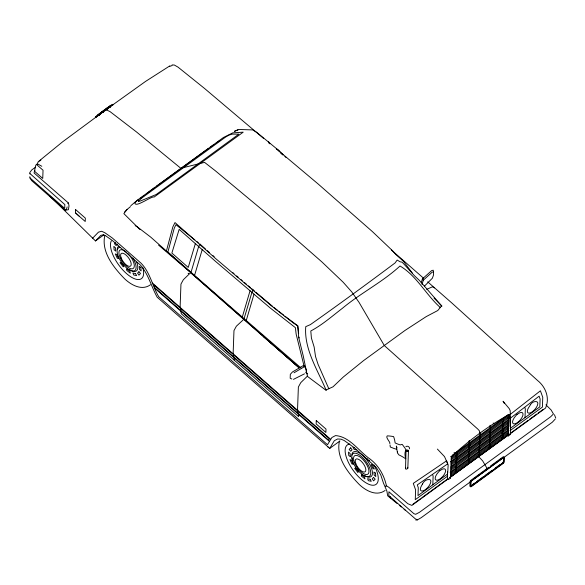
<?xml version="1.0" encoding="UTF-8"?>
<svg xmlns="http://www.w3.org/2000/svg" width="585" height="585" viewBox="0 0 585 585"><rect width="100%" height="100%" fill="white"/><g stroke="black" fill="none" stroke-linecap="round" stroke-linejoin="round"><path stroke-width="0.88" d="M510.208 426.604L510.325 419.562L509.769 416.374M306.226 372.638L306.321 370.1L304.902 366.407L303.739 365.311L292.442 371.972L290.328 374.32L290.182 378.254L291.842 378.992M407.511 467.305A1.221 1.046 -4.5 0 1 407.643 468.578L406.246 469.199A1.177 1.053 -20.5 0 1 405.529 468.717L406.034 450.574M407.833 468.051L408.469 450.677M433.192 272.581L433.273 270.219L431.737 270.541L422.385 278.913L421.229 282.899M433.558 271.63L433.419 275.338L432.359 278.233L424.417 286.16M432.812 484.782L433.127 476.131L432.564 474.486M447.401 476.036L447.562 471.634L447.474 479.108L448.359 479.612L450.545 478.018L451.335 456.629C468.826 440.6 488.285 425.88 509.118 414.553L508.336 435.942L510.522 434.348L510.215 410.772L509.316 408.732L503.063 401.259L504.328 403.394M455.525 473.353L455.591 471.605M455.715 468.11L455.781 466.362M455.912 462.874L455.971 461.126M456.103 457.631L456.198 455.013M456.271 471.305L456.366 468.68M456.461 466.062L456.556 463.437M456.651 460.819L456.753 458.201M456.848 455.576L456.943 452.958M468.358 464.007L468.417 462.26M468.548 458.772L468.614 457.024M468.739 453.529L468.804 451.781M468.936 448.285L469.031 445.668M469.126 443.042L469.221 440.425M469.104 461.96L469.199 459.335M469.294 456.717L469.389 454.099M469.484 451.474L469.579 448.856M469.675 446.238L469.777 443.613M470.625 484.204L470.728 481.587A0.856 0.366 -48.8 0 1 470.918 481.162M478.793 456.41L478.859 454.662M479.049 449.426L479.539 454.362M479.269 443.306L479.729 449.119M479.466 438.07L479.919 443.876M479.656 432.827L480.109 438.633M489.228 448.812L489.294 447.064M489.418 443.569L489.513 440.951M489.608 438.333L489.703 435.708M489.806 433.09L489.864 431.342M489.996 427.847L490.091 425.229M489.974 446.757L490.069 444.139M490.164 441.521L490.259 438.896M490.354 436.278L490.449 433.66M490.544 431.035L490.647 428.417M502.054 439.467L502.12 437.719M502.252 434.231L502.347 431.606M502.442 428.988L502.537 426.363M502.632 423.745L502.698 421.997M502.8 437.419L502.895 434.794M502.998 432.176L503.093 429.558M503.188 426.933L503.283 424.315M503.378 421.69L503.473 419.072M503.634 457.704L503.48 461.931A0.856 0.366 -48.8 0 1 502.917 462.845L471.093 486.018A0.856 0.366 -48.8 0 1 470.567 485.967L470.567 485.894M508.336 435.942L507.685 435.372L507.751 433.624M450.092 472.212L450.742 472.775L508.526 430.699L507.875 430.129L507.97 427.511M450.933 467.539L508.716 425.456L508.065 424.893L508.168 422.268M508.263 419.65L450.479 461.726L451.123 462.296L508.906 420.22L508.263 419.65L508.358 417.025M525.008 417.639L525.33 408.995L524.76 407.35M409.522 448.856C409.946 446.889 407.306 445.317 405.836 446.757M447.7 472.994L448.161 464.834L444.512 456.592L437.39 449.083M98.733 115.077L101.256 113.336L97.373 116.02L99.45 114.587M470.479 481.455L470.486 481.375A0.856 0.366 -48.8 0 1 470.618 481.038M166.294 251.455L172.816 226.987L174.995 222.556L215.485 258.424L270.913 305.436L293.37 323.037L297.75 325.896L298.708 337.618L303.249 355.958L307.469 376.411L326.218 390.436C317.845 370.276 303.937 349.289 305.743 326.642L310.35 324.646C338.854 304.485 367.124 283.886 395.065 262.95L397.164 260.069L400.213 261.839L401.873 262.095L403.226 263.308L414.392 275.667L419.262 280.259L441.916 306.182L434.055 298.094M111.698 105.644L113.08 104.671L104.905 110.397M405.39 468.154L405.719 467.415M29.952 177.877L31.663 180.619L65.396 210.19L68.401 209.722L69.015 205.935L68.467 203.024L34.076 172.97L35.831 164.955M104.81 235.455C101.073 252.164 113.826 267.725 124.78 278.965C131.406 285.151 141.98 291.008 150.484 284.749M339.454 441.141C335.717 457.85 348.477 473.411 359.424 484.658C366.049 490.844 376.623 496.694 385.135 490.435M67.129 206.907L66.61 208.947L65.396 210.19M35.027 170.681L34.471 171.193L42.742 178.447L43.041 170.228L36.694 164.67L38.083 162.213M300.968 367.906L242.3 317.07L250.058 290.745L215.748 261.568L179.156 229.379L171.866 253.071L188.238 267.425L195.353 243.638M246.263 320.448L254.007 294.196L250.058 290.745M422.041 284.486L423.306 280.186L432.249 272.113M242.3 317.07L194.564 275.381L202.198 249.663M253.159 289.926L251.725 293.048L243.894 319.22M98.36 115.179L99.794 114.097L98.382 114.857M100.525 113.293L100.181 114.038L100.847 113.651M102.558 112.393L103.538 111.633L102.507 112.335M105.117 110.631L105.359 110.112M107.238 108.262L108.123 107.384L106.207 108.905L108.013 107.618M106.609 109.454L107.881 108.496L107.391 108.839L107.304 108.32M107.391 108.839L107.808 108.561M199.858 244.172L198.527 246.943L190.842 272.895L299.191 367.87L190.893 272.749L158.564 245.108M441.587 305.809L437.785 310.518L426.275 316.573L404.995 330.445L384.286 345.508L363.592 360.587L343.358 376.959L332.997 386.824L326.006 389.976M29.85 176.685L30.025 177.994L64.708 208.399L64.847 204.604L30.076 173.657M97.754 115.837L97.834 114.909L111.018 105.307L107.911 107.889L109.834 106.521M92.627 238.19L98.47 232.143L101.636 231.258L104.912 232.764L112.291 237.978L141.073 263.213C150.14 272.442 152.297 285.802 158.696 296.719L327.505 444.702L331.878 437.529L335.541 435.576C350.042 436.717 358.985 451.547 370.13 459.086C378.692 465.616 384.031 475.159 386.392 485.557L386.641 486.018M49.762 195.99L95.501 240.94L100.766 235.441L103.326 234.731L105.666 235.799L112.459 240.603L140.619 265.29C148.524 274.46 151.354 286.752 157.19 297.224L329.735 448.41L334.291 440.739L337.603 438.977L341.084 439.189L344.243 440.549L354.612 447.964L376.25 467.466L380.718 474.771L383.446 483.049L386.89 491.107L387.687 495.824L397.244 503.634M97.644 115.713L111.23 105.541M130.492 206.607L127.099 209.452L123.859 213.627L140.042 229.634M115.537 242.68L114.506 243.762L116.064 245.546L117.424 244.12M124.612 211.953L127.099 209.452M385.398 486.449L386.188 485.682L388.82 487.276L407.803 503.7L411.877 505.411L448.519 478.625M406.838 450.267C405.939 451.576 408.937 450.976 407.431 450.165M407.694 450.187L406.838 450.157M38.179 161.752L62.61 141.819L101.22 113.271M188.216 273.349L188.589 273.67L188.238 273.334M130.85 205.679L138.44 199.244M306.24 372.331L305.867 372.645L307.608 373.932M307.33 376.221L300.763 382.656L298.372 387.036L297.56 409.091L298.694 416.644L181.277 313.721L180.143 306.167L180.955 284.105L183.339 279.725L190.768 272.559L150.718 237.122L136.824 226.475M502.581 462.706L502.676 462.633A0.856 0.366 -48.8 0 0 503.21 461.872M39.495 161.138L40.906 160.056M98.594 115.091L99.742 114.214M109.037 107.589L110.397 106.55L109.146 107.538M109.154 107.567L110.528 106.521M140.795 198.088L144.356 195.383M147.208 193.218L155.04 187.266M156.466 186.184L208.253 148.568M111.501 105.483L112.795 104.349L111.216 105.103C104.986 108.912 90.397 120.846 97.183 115.896L97.198 116.21M97.432 115.479L99.582 113.863M103.465 111.355L102.251 111.859L103.252 111.113M106.499 109.205L110.002 106.594M108.81 107.874L110.214 106.828M509.498 415.014L540.416 390.795L542.763 397.339L542.405 407.094L510.083 430.626M108.02 107.976L109.819 106.645M510.12 418.399L539.121 396.169L540.116 398.977L539.823 406.853L510.193 428.432M97.351 116.086L95.691 117.307L105.241 110.507M104.92 110.653L106.126 109.768M106.645 109.402L107.282 108.971L106.741 108.357M108.028 108.371L107.362 108.803M110.112 106.828L108.81 107.75M102.346 112.159L103.413 111.494M107.669 108.569L104.803 110.66L106.39 109.834L110.097 111.655L136.524 131.976L180.809 168.275L204.56 162.374L215.317 170.754L266.987 213.796L321.874 261.912L343.146 282.211L351.76 291.908L359.11 302.467L384.286 345.508L477.704 429.002L479.232 430.611L480.307 433.397M111.252 105.958L145.526 81.439L169.796 65.908M105.249 110.353L106.338 109.585M35.378 167.303L31.707 169.972L29.74 172.677L29.908 173.979M95.501 240.94L103.808 234.892M329.735 448.41L339.907 441.002M452.073 455.459L508.453 414.407L509.104 414.977L451.32 457.053L450.669 456.483M451.269 458.362L509.052 416.286M451.218 459.678L509.009 417.595M451.079 463.605L508.862 421.529M451.028 464.914L508.811 422.838M450.984 466.457L508.065 424.893M450.881 468.848L508.672 426.772M450.838 470.157L508.621 428.081M447.664 473.967L417.997 495.568L418.29 487.693L417.295 484.885L447.686 463.868M450.794 471.7L507.875 430.129M447.584 476.139L415.262 499.678L415.621 489.923L413.273 483.378L446.626 460.797M450.691 474.091L508.475 432.008M450.647 475.4L508.431 433.317M413.003 504.182L420.366 498.822M421.836 497.747L447.613 478.976M449.821 477.367L507.795 435.181M510.208 433.397L527.882 420.527M529.359 419.452L536.723 414.092M538.193 413.017L543.348 409.266M507.685 435.372L449.902 477.448L450.545 478.018M449.989 477.55L545.542 408.074C550.017 398.246 545.761 386.963 537.578 380.506L451.912 303.059L427.715 281.853M488.811 467.261L471.137 480.131A1.426 0.614 -48.8 0 0 470.055 481.755L469.901 486.003A1.426 0.614 -48.8 0 0 470.647 486.267M490.281 466.194L502.8 457.075A1.426 0.614 -48.8 0 1 503.817 457.17M474.325 478.537L479.473 474.786M480.943 473.718L489.769 467.283M491.246 466.216L496.394 462.464M500.073 459.788L503.012 457.645M470.559 481.747L421.215 517.681L417.514 519.809L415.423 518.932L388.776 495.575L388.915 491.78L413.931 513.71L415.694 514.295L419.511 512.27L550.595 416.812L553.476 413.968L551.107 409.968L545.937 404.813M503.692 457.616L552.298 422.224L555.172 419.131M470.947 485.74L474.625 483.064M476.834 481.455L483.451 476.636M484.921 475.561L492.277 470.208M495.224 468.066L500.372 464.315M98.485 115.311L99.94 114.258M102.646 112.298L103.655 111.567M98.492 114.872L101.461 112.196L102.207 112.569M108.123 108.13L110.046 106.762M102.441 112.181L103.706 111.282M99.823 114.419L97.395 115.742M104.51 110.185L105.731 109.322M104.722 110.426L105.943 109.563M110.031 106.689L107.991 107.735M210.454 147.032L214.117 144.48M216.318 142.945L219.989 140.393M243.938 319.191L236.362 326.211L233.978 330.583L233.166 352.645L234.3 360.199M169.701 66.368L172.041 65.586M67.699 203.514L68.467 203.024M103.538 111.633L102.997 111.684L103.201 111.252L102.251 111.859M294.021 372.777L304.902 366.407M369.618 460.241L368.726 460.731L366.839 458.304M293.443 379.387L304.478 373.83M426.706 289.378L432.381 286.811L434.567 287.857M237.905 129.775L234.358 131.347L239.038 129.475L252.72 129.914L256.676 132.29L278.233 150.06M36.694 164.67L38.12 164.195L41.813 166.294M415.796 520.065L417.478 519.919M172.092 64.935L174.315 65.023L178.008 67.121L204.406 88.342L263.667 138.491M354.495 447.664L353.026 447.335L354.115 449.368L356.711 449.953M299.242 367.716L263.294 336.492M277.948 149.745L276.288 148.809L317.947 183.814L372.36 231.565L392.586 250.782L395.811 254.49L403.489 261.312L412.403 273.158M277.919 310.628L274.072 307.564M279.184 311.622L283.71 315.213M285.034 316.258L297.802 325.779L298.65 333.611M272.778 306.533L255.872 292.229M194.79 239.85L175.953 224.706L174.257 228.208L167.895 252.055L194.564 275.381M196.882 241.532L198.278 242.651M399.292 505.308L401.339 506.99M404.067 509.221L405.434 510.339M268.435 141.775L269.202 142.426M232.618 272.471L233.985 273.634M236.72 275.966L238.095 277.129M240.83 279.454L242.205 280.617M244.252 282.365L246.307 284.105M248.362 285.853L250.417 287.601M251.784 288.763L254.512 291.081M254.007 294.196L270.314 308.054L295.396 327.666L296.134 334.042L304.215 366.707M268.471 142.63L269.846 143.808M280.837 153.255L282.891 155.025M329.45 441.412L154.791 288.303M327.79 446.772L328.755 447.613M259.199 332.916L261.246 334.708M330.664 439.328L152.363 283.052M391.409 250.022L423.606 278.248M510.186 418.355L510.025 417.836M493.17 422.984L493.82 423.555M454.084 452.483L454.728 453.046M447.62 463.912L446.691 461.002M199.916 244.04L205.335 248.859M207.375 250.665L209.408 252.471M212.801 255.484L214.154 256.683M282.906 154.535L278.248 150.221L279.776 151.369M284.91 156.392L286.24 157.621M135.164 225.43L136.473 226.651M75.502 212.764L79.019 216.048M478.545 456.454L482.64 460.848L487.195 468.585M106.594 108.627L107.033 109.117M422.385 278.913L423.306 280.186M440.169 307.732L439.664 306.942C425.726 294.27 416.535 275.718 400.008 266.007C382.583 282.094 360.652 293.07 342.386 308.31C332.141 316.163 322.225 324.938 310.796 330.978L311.403 338.028L314.145 347.007L315.512 356.462L318.05 364.294L328.843 388.798M554.448 414.692L555.75 418.107M396.988 447.737L396.337 446.033L397.442 452.79A26.742 6.735 69.3 0 0 398.802 454.823L399.35 455.108A22.961 11.59 40.1 0 1 405.771 458.867L405.295 456.958A19.817 8.344 53.9 0 1 405.507 451.013L406.092 450.041A20.592 6.347 66.7 0 0 405.383 448.863M303.739 365.311L304.332 366.89M299.037 337.092L299.249 337.94M390.195 496.672L390.414 498.054M408.33 450.187A1.214 0.973 2.1 0 1 407.204 451.598A1.214 0.973 2.1 0 1 406.224 450.092M405.025 448.3A20.592 6.347 66.7 0 0 402.122 444.344L400.22 444.892A23.744 13.126 35.5 0 1 395.153 442.94A27.085 5.097 85.6 0 1 394.641 440A23.722 4.848 81 0 0 393.625 436.607A26.325 16.395 13 0 0 387.219 435.869L386.78 436.9A13.828 2.757 46.8 0 0 387.636 439.138L389.698 442.37A28.965 0.819 84.2 0 1 389.859 443.605M397.5 451.912A36.592 1.265 -88.1 0 1 397.442 452.79M390.027 444.929A28.965 0.819 84.2 0 1 390.283 447.028A26.106 13.638 23.8 0 1 393.946 448.483A29.55 16.124 19.1 0 0 396.52 449.185M503.407 457.463A0.856 0.366 -48.8 0 1 503.561 457.499M470.618 485.908A0.856 0.366 -48.8 0 1 470.362 485.857M503.568 461.806A1.426 0.614 -48.8 0 1 503.422 462.099M374.056 465.038A24.38 10.259 53.9 0 1 373.033 485.265A24.38 10.259 53.9 0 1 349.852 465.155A24.38 10.259 53.9 0 1 349.867 444.059M351.848 455.093A15.173 6.384 53.9 0 1 361.808 454.662A15.173 6.384 53.9 0 1 372.389 471.883A15.173 6.384 53.9 0 1 364.265 475.312M358.43 469.938A15.173 6.384 53.9 0 1 357.435 468.695M352.945 460.775A15.173 6.384 53.9 0 1 352.053 457.711M142.703 267.206A24.38 10.259 53.9 0 1 127.237 274.197A24.38 10.259 53.9 0 1 111.311 240.918M127.53 253.093A11.334 4.768 53.9 0 1 133 268.61A11.334 4.768 53.9 0 1 119.866 256.961A11.334 4.768 53.9 0 1 126.36 252.055M136.7 262.197A15.173 6.384 53.9 0 1 129.614 269.627M117.197 249.4A15.173 6.384 53.9 0 1 118.865 246.19M132.795 257.956A13.982 5.887 53.9 0 1 133.541 271.074A13.982 5.887 53.9 0 1 119.808 259.572A13.982 5.887 53.9 0 1 120.261 247.462M134.894 202.724C134.674 208.662 151.961 195.609 154.126 197.043L243.214 132.166L232.779 132.853L223.441 137.49L140.005 198.213L134.894 202.724M138.448 201.043L138.448 201.474L140.21 201.064L156.21 194.505L238.892 134.126L232.135 134.126L228.976 135.12L225.751 136.956L142.345 197.613L138.448 201.043M75.619 209.598L75.494 212.962L85.227 221.488L85.351 218.125L75.619 209.598M316.266 420.542L316.141 423.913L325.874 432.439L325.999 429.076L316.266 420.542M470.545 482.179L470.391 486.428A1.426 0.614 -48.8 0 0 471.408 486.523L503.063 463.466A1.426 0.614 -48.8 0 0 504.146 461.843L504.299 457.602A1.426 0.614 -48.8 0 0 503.283 457.507L471.627 480.556A1.426 0.614 -48.8 0 0 470.545 482.179M470.962 481.886L470.815 486.186A0.856 0.366 -48.8 0 0 471.334 486.23L503.159 463.057A0.856 0.366 -48.8 0 0 503.714 462.223L503.875 457.843A0.856 0.366 -48.8 0 0 503.356 457.792L471.532 480.965A0.856 0.366 -48.8 0 0 470.976 481.799L470.962 481.886M126.835 269.02L126.748 270.431L130.309 273.195L129.972 271.455L126.835 269.02M361.486 474.706L361.398 476.117L364.952 478.888L364.616 477.141L361.486 474.706M422.472 484.044L421.566 485.63A7.159 3.064 -48.8 0 0 424.666 490.098L426.041 489.118A7.159 3.064 -48.8 0 0 430.589 482.786A7.159 3.064 -48.8 0 0 428.966 479.554C426.085 479.407 423.577 481.462 422.472 484.044M329.362 438.735L328.66 440.191L155.127 288.054L153.504 284.61L329.362 438.735M530.427 404.732L529.462 406.37A7.159 3.064 -48.8 0 0 527.502 412.22A7.159 3.064 -48.8 0 0 531.831 412.081L533.198 411.065A7.159 3.064 -48.8 0 0 536.811 401.705C534.273 401.069 531.714 402.509 530.427 404.732M123.749 265.875L123.245 266.862L120.027 262.731L120.919 262.241L123.749 265.875M358.4 471.568L357.888 472.548L354.671 468.417L355.563 467.927L358.4 471.568M517.074 414.37L515.846 415.73A7.159 3.064 -48.8 0 0 513.564 423.818A7.159 3.064 -48.8 0 0 521.9 417.661A7.159 3.064 -48.8 0 0 519.868 412.754L517.074 414.37M439.825 470.581L438.604 471.927A7.159 3.064 -48.8 0 0 436.096 480.139A7.159 3.064 -48.8 0 0 444.417 474.172A7.159 3.064 -48.8 0 0 442.626 469.053L439.825 470.581M138.93 271.74L137.57 273.166L138.945 275.14L140.488 273.517L138.93 271.74M350.7 447.832L349.157 449.448L350.715 451.232L352.068 449.806L350.7 447.832M373.581 477.426L372.221 478.852L373.588 480.826L375.131 479.21L373.581 477.426M118.536 258.358L117.314 258.321L115.303 253.934L116.766 254.497L118.536 258.358M353.186 464.044L351.965 464.007L349.947 459.62L351.409 460.183L353.186 464.044M372.323 464.651L371.109 464.614L372.879 468.475L374.341 469.038L372.323 464.651M135.53 273.605L132.934 273.019L133.673 274.972L136.619 275.637L135.53 273.605M370.173 479.291L367.577 478.705L368.316 480.665L371.263 481.323L370.173 479.291M115.72 250.914L114.119 249.868L113.848 246.395L115.486 247.864L115.72 250.914M140.875 267.418L139.274 266.365L139.515 269.422L141.146 270.884L140.875 267.418M350.371 456.607L348.77 455.554L348.499 452.088L350.13 453.55L350.371 456.607M375.519 473.104L373.917 472.058L374.159 475.108L375.797 476.578L375.519 473.104M354.378 462.311A11.334 4.768 53.9 0 0 367.702 474.267A11.334 4.768 53.9 0 0 361.676 458.318A11.334 4.768 53.9 0 0 354.378 462.311M352.77 461.689A13.982 5.887 53.9 0 0 369.215 476.439A13.982 5.887 53.9 0 0 361.771 456.768A13.982 5.887 53.9 0 0 352.77 461.689M355.819 463.649A7.81 3.283 53.9 0 0 364.996 471.883A7.81 3.283 53.9 0 0 360.843 460.9A7.81 3.283 53.9 0 0 355.819 463.649M121.168 257.963A7.81 3.283 53.9 0 0 130.353 266.197A7.81 3.283 53.9 0 0 126.199 255.214A7.81 3.283 53.9 0 0 121.168 257.963"/></g></svg>
